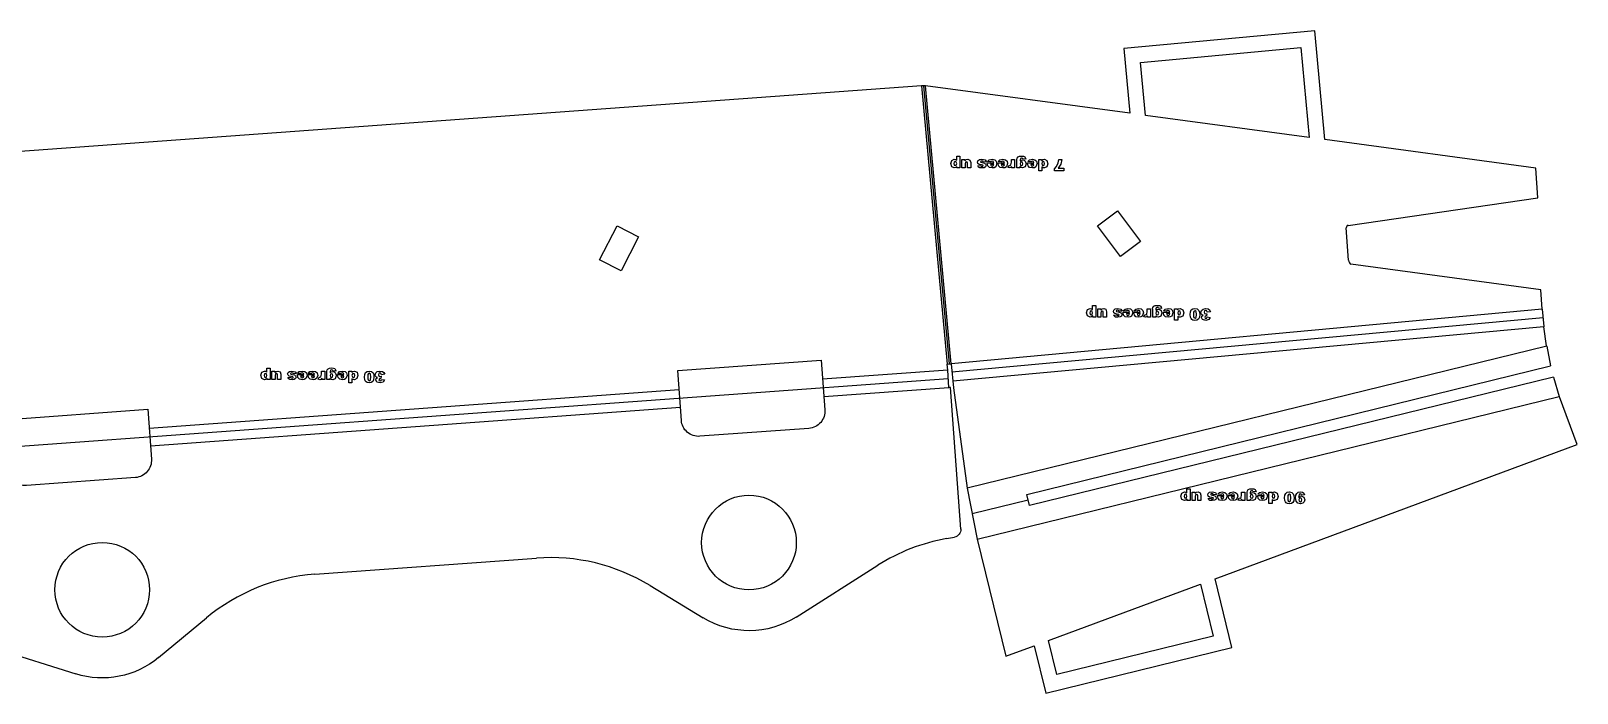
# Model space of a CAD drawing. Header units: millimetres. Extents: x -3 to 980, y -34 to 189.
# Drawn here: x 576.9 to 980.3, y 16 to 188.7 of the extents above; entities that cross this region are included whole.
import ezdxf

# ---------------------------------------------------------------- set-up
doc = ezdxf.new("R2010")
doc.units = ezdxf.units.MM

msp = doc.modelspace()

# ---------------------------------------------------------------- linework, layer by layer
at = {"layer": 'BEND'}
for p, q in [((809.81, 174.44, 0), (816.49, 101.88, 0)), ((971.45, 113.87, 0), (817.22, 99.68, 0)), ((816.27, 97.98, 0), (537.45, 77.62)), ((837.09, 66.37, 0), (822.5, 62.79, 0))]:
    msp.add_line(p, q, dxfattribs=at)
at = {"layer": 'BEND_EXTENT'}
for p, q in [((809.28, 174.43, 0), (815.96, 101.83, 0)), ((817.01, 101.93, 0), (810.34, 174.44, 0)), ((971.24, 116.12, 0), (817.01, 101.93, 0)), ((817.43, 97.43, 0), (971.7, 111.62, 0)), ((972.4, 106.52, 0), (821.19, 69.46, 0)), ((816.11, 100.24, 0), (783.47, 97.86, 0)), ((746.04, 95.12, 0), (607.75, 85.03, 0)), ((783.8, 93.35, 0), (816.44, 95.73, 0)), ((823.81, 56.13, 0), (975.7, 93.36, 0)), ((608.08, 80.51, 0), (746.37, 90.61, 0))]:
    msp.add_line(p, q, dxfattribs=at)
at = {"layer": 'INTERIOR_PROFILES'}
for points in [[(867.73, 166.69), (866.46, 180.53), (908.28, 184.38), (910.44, 160.93)], [(860.4, 141.81), (866.38, 133.79), (861.16, 129.91), (855.19, 137.93)], [(725.3, 128.99), (729.85, 137.9), (735.42, 135.05), (730.88, 126.14)], [(885.42, 30.85), (844.63, 20.85), (842.45, 29.75), (882.09, 44.43)]]:
    msp.add_lwpolyline(points, close=True, dxfattribs=at)
for points in [[(779.9, 85.07), (751.44, 82.99, -0.414214), (746.62, 87.15), (745.67, 100.14), (783.11, 102.87), (784.06, 89.88, -0.414214)], [(575.72, 70.16, -0.414214), (570.9, 74.32), (569.95, 87.31), (607.39, 90.04), (608.34, 77.05, -0.414214), (604.18, 72.23)]]:
    msp.add_lwpolyline(points, format="xyb", close=True, dxfattribs=at)
for centre in [(764.26, 55.28), (595.51, 42.96)]:
    msp.add_circle(centre, 12.35, dxfattribs=at)
at = {"layer": 'OUTER_PROFILES'}
for p, q in [((911.9, 188.73), (862.11, 184.15)), ((914.51, 160.38), (911.9, 188.73)), ((862.11, 184.15), (863.66, 167.24)), ((809.28, 174.43), (537.87, 154.61)), ((810.34, 174.44), (809.28, 174.43)), ((863.66, 167.24), (810.34, 174.44)), ((969.53, 152.95), (914.51, 160.38)), ((970.11, 145.16), (969.53, 152.95)), ((920.57, 138.01), (970.11, 145.16)), ((920.72, 128.95), (920.11, 137.36)), ((970.87, 121.2), (921.31, 127.89)), ((971.24, 116.14), (970.87, 121.2)), ((971.24, 116.14), (971.24, 116.12)), ((971.7, 111.62), (971.7, 111.58)), ((972.39, 106.61), (971.7, 111.58)), ((972.39, 106.61), (972.4, 106.52)), ((815.96, 101.83), (817.01, 101.93)), ((816.11, 100.24), (815.96, 101.83)), ((817.01, 101.93), (817.59, 95.65)), ((836.73, 67.82), (973.44, 101.33)), ((816.44, 95.73), (816.11, 100.24)), ((974.17, 98.42), (837.44, 64.91)), ((816.84, 95.76), (816.44, 95.73)), ((816.84, 95.7), (816.84, 95.76)), ((819.53, 58.81), (816.84, 95.7)), ((817.59, 95.65), (821.19, 69.46)), ((975.7, 93.36), (975.73, 93.26)), ((980.33, 80.83), (975.73, 93.26)), ((885.87, 45.83), (980.33, 80.83)), ((821.19, 69.46), (823.81, 56.13)), ((837.44, 64.91), (836.73, 67.82)), ((815.82, 56.33), (817.89, 56.7)), ((823.81, 56.13), (831.29, 25.61)), ((650.97, 47.01), (708.8, 51.23)), ((776.56, 35.85), (797.9, 49.36)), ((890.26, 27.92), (885.87, 45.83)), ((738.44, 44.07), (752.3, 35.63)), ((610.2, 25.26), (622.69, 35.62)), ((556.16, 31.21), (588.62, 21.01)), ((831.29, 25.61), (838.67, 28.35)), ((838.67, 28.35), (841.7, 16.02)), ((841.7, 16.02), (890.26, 27.92))]:
    msp.add_line(p, q, dxfattribs=at)
for points in [[(971.24, 116.12), (971.7, 111.62)], [(972.4, 106.52), (973.44, 101.33)], [(974.17, 98.42), (975.7, 93.36)]]:
    msp.add_lwpolyline(points, dxfattribs=at)
at = {"layer": 'OUTER_PROFILES', "extrusion": (0, 0, -1)}
for centre, radius, start, end in [((-817.54, 58.67), 2, 175.8235, 259.8319), ((-764.26, 55.28), 23, 237.6606, 301.331), ((-595.51, 42.96), 23, 230.3159, 287.433)]:
    msp.add_arc(centre, radius, start, end, dxfattribs=at)
at = {"layer": 'OUTER_PROFILES'}
for centre, start, end in [((824.65, 7.11), 100.1681, 122.3394), ((712.44, 1.36), 58.669, 94.1765), ((654.61, -2.86), 94.1765, 129.6841)]:
    msp.add_arc(centre, 50, start, end, dxfattribs=at)
for centre, major_axis, ratio, start_param, end_param in [((920.61, 137.43), (0.078, 0.577), 0.858422, 0.239838, 1.810635), ((921.23, 128.88), (0.143, -0.993), 0.498262, 4.571387, 6.142183)]:
    msp.add_ellipse(centre, major_axis=major_axis, ratio=ratio, start_param=start_param, end_param=end_param, dxfattribs=at)
at = {"layer": 'TEXT'}
for p, q in [((818.46, 155), (818.46, 156.03)), ((818.46, 156.03), (819.3, 156.03)), ((818.52, 153.03), (818.52, 153.36)), ((819.3, 156.03), (819.3, 153.03)), ((819.81, 155.21), (820.59, 155.21)), ((819.81, 153.03), (819.81, 155.21)), ((820.59, 155.21), (820.59, 154.86)), ((820.64, 154.08), (820.64, 153.03)), ((821.27, 153.03), (821.27, 154.23)), ((822.11, 154.42), (822.11, 153.03)), ((823.97, 153.57), (824.76, 153.64)), ((826.21, 154.6), (825.38, 154.53)), ((826.44, 154.33), (828.11, 154.33)), ((826.44, 154.23), (826.44, 154.33)), ((827.31, 154.57), (826.49, 154.64)), ((828.11, 153.93), (827.29, 153.93)), ((829.24, 154.33), (830.91, 154.33)), ((829.24, 154.23), (829.24, 154.33)), ((830.1, 154.57), (829.28, 154.64)), ((830.9, 153.93), (830.08, 153.93)), ((831.86, 153.1), (832.12, 153.69)), ((832.73, 154.48), (832.73, 155.21)), ((832.73, 155.21), (833.57, 155.21)), ((832.79, 153.03), (832.79, 153.39)), ((833.57, 155.21), (833.57, 153.03)), ((834.16, 155.09), (834.15, 155.18)), ((834.16, 153.03), (834.16, 155.09)), ((834.94, 153.36), (834.94, 153.03)), ((834.99, 155.14), (834.99, 154.81)), ((836.49, 155.26), (835.68, 155.35)), ((836.93, 154.33), (838.6, 154.33)), ((836.93, 154.23), (836.93, 154.33)), ((837.8, 154.57), (836.98, 154.64)), ((838.6, 153.93), (837.78, 153.93)), ((839.85, 152.21), (839.85, 155.21)), ((839.85, 155.21), (840.63, 155.21)), ((840.63, 155.21), (840.63, 154.89)), ((845.07, 155.21), (845.9, 155.21)), ((819.3, 153.03), (818.52, 153.03)), ((820.64, 153.03), (819.81, 153.03)), ((822.11, 153.03), (821.27, 153.03)), ((833.57, 153.03), (832.79, 153.03)), ((834.94, 153.03), (834.16, 153.03)), ((840.7, 152.21), (839.85, 152.21)), ((840.7, 153.25), (840.7, 152.21)), ((843.97, 152.21), (843.97, 152.77)), ((846.4, 152.21), (843.97, 152.21)), ((844.92, 152.91), (846.4, 152.91)), ((846.4, 152.91), (846.4, 152.21)), ((853.9, 116.06), (853.9, 117.09)), ((853.9, 117.09), (854.74, 117.09)), ((854.74, 117.09), (854.74, 114.09)), ((853.96, 114.09), (853.96, 114.42)), ((854.74, 114.09), (853.96, 114.09)), ((855.25, 116.27), (856.03, 116.27)), ((855.25, 114.09), (855.25, 116.27)), ((856.08, 114.09), (855.25, 114.09)), ((856.03, 116.27), (856.03, 115.92)), ((856.08, 115.14), (856.08, 114.09)), ((856.71, 114.09), (856.71, 115.29)), ((857.55, 114.09), (856.71, 114.09)), ((857.55, 115.48), (857.55, 114.09)), ((859.41, 114.63), (860.2, 114.7)), ((861.65, 115.66), (860.82, 115.59)), ((861.88, 115.39), (863.55, 115.39)), ((861.88, 115.29), (861.88, 115.39)), ((862.75, 115.63), (861.93, 115.7)), ((863.55, 114.99), (862.73, 114.99)), ((864.68, 115.39), (866.35, 115.39)), ((864.68, 115.29), (864.68, 115.39)), ((865.55, 115.63), (864.72, 115.7)), ((866.35, 114.99), (865.52, 114.99)), ((867.3, 114.16), (867.56, 114.75)), ((868.17, 115.54), (868.17, 116.27)), ((868.17, 116.27), (869.01, 116.27)), ((868.23, 114.09), (868.23, 114.45)), ((869.01, 114.09), (868.23, 114.09)), ((869.01, 116.27), (869.01, 114.09)), ((869.6, 116.15), (869.59, 116.24)), ((869.6, 114.09), (869.6, 116.15)), ((870.38, 114.09), (869.6, 114.09)), ((870.38, 114.42), (870.38, 114.09)), ((870.44, 116.2), (870.44, 115.87)), ((871.93, 116.32), (871.12, 116.41)), ((872.38, 115.39), (874.05, 115.39)), ((872.38, 115.29), (872.38, 115.39)), ((873.24, 115.63), (872.42, 115.7)), ((874.04, 114.99), (873.22, 114.99)), ((875.3, 113.27), (875.3, 116.27)), ((875.3, 116.27), (876.08, 116.27)), ((876.14, 113.27), (875.3, 113.27)), ((876.08, 116.27), (876.08, 115.95)), ((876.14, 114.31), (876.14, 113.27)), ((883.71, 114.97), (883.66, 114.38)), ((884.68, 115.48), (883.84, 115.37)), ((883.84, 114.14), (884.63, 113.99)), ((638.44, 99.76), (638.44, 100.79)), ((638.44, 100.79), (639.29, 100.79)), ((638.51, 97.79), (638.51, 98.11)), ((639.29, 97.79), (638.51, 97.79)), ((639.29, 100.79), (639.29, 97.79)), ((639.8, 99.97), (640.57, 99.97)), ((639.8, 97.79), (639.8, 99.97)), ((640.63, 97.79), (639.8, 97.79)), ((640.57, 99.97), (640.57, 99.61)), ((640.63, 98.84), (640.63, 97.79)), ((641.26, 97.79), (641.26, 98.99)), ((642.09, 97.79), (641.26, 97.79)), ((642.09, 99.18), (642.09, 97.79)), ((643.95, 98.33), (644.74, 98.4)), ((646.19, 99.36), (645.36, 99.29)), ((646.43, 99.09), (648.1, 99.09)), ((646.43, 98.99), (646.43, 99.09)), ((647.29, 99.33), (646.47, 99.4)), ((648.09, 98.69), (647.27, 98.69)), ((649.22, 99.09), (650.89, 99.09)), ((649.22, 98.99), (649.22, 99.09)), ((650.09, 99.33), (649.27, 99.4)), ((650.89, 98.69), (650.07, 98.69)), ((651.84, 97.86), (652.1, 98.45)), ((652.72, 99.24), (652.72, 99.97)), ((652.72, 99.97), (653.55, 99.97)), ((652.77, 97.79), (652.77, 98.15)), ((653.55, 97.79), (652.77, 97.79)), ((653.55, 99.97), (653.55, 97.79)), ((654.14, 99.85), (654.14, 99.94)), ((654.14, 97.79), (654.14, 99.85)), ((654.92, 97.79), (654.14, 97.79)), ((654.92, 98.11), (654.92, 97.79)), ((654.98, 99.9), (654.98, 99.57)), ((656.47, 100.02), (655.66, 100.11)), ((656.92, 99.09), (658.59, 99.09)), ((656.92, 98.99), (656.92, 99.09)), ((657.79, 99.33), (656.97, 99.4)), ((658.59, 98.69), (657.77, 98.69)), ((659.84, 96.97), (659.84, 99.97)), ((659.84, 99.97), (660.62, 99.97)), ((660.68, 96.97), (659.84, 96.97)), ((660.62, 99.97), (660.62, 99.65)), ((660.68, 98.01), (660.68, 96.97)), ((668.25, 98.67), (668.21, 98.08)), ((669.22, 99.17), (668.39, 99.06)), ((668.39, 97.83), (669.18, 97.69)), ((878.53, 68.23), (878.53, 69.26)), ((878.53, 69.26), (879.37, 69.26)), ((879.37, 69.26), (879.37, 66.26)), ((878.59, 66.26), (878.59, 66.59)), ((879.37, 66.26), (878.59, 66.26)), ((879.88, 68.44), (880.66, 68.44)), ((879.88, 66.26), (879.88, 68.44)), ((880.71, 66.26), (879.88, 66.26)), ((880.66, 68.44), (880.66, 68.09)), ((880.71, 67.31), (880.71, 66.26)), ((881.34, 66.26), (881.34, 67.46)), ((882.18, 66.26), (881.34, 66.26)), ((882.18, 67.65), (882.18, 66.26)), ((884.04, 66.8), (884.83, 66.87)), ((886.27, 67.83), (885.45, 67.76)), ((886.51, 67.56), (888.18, 67.56)), ((886.51, 67.46), (886.51, 67.56)), ((887.38, 67.8), (886.56, 67.88)), ((888.18, 67.16), (887.36, 67.16)), ((889.3, 67.56), (890.97, 67.56)), ((889.3, 67.46), (889.3, 67.56)), ((890.17, 67.8), (889.35, 67.88)), ((890.97, 67.16), (890.15, 67.16)), ((891.93, 66.33), (892.18, 66.92)), ((892.8, 67.71), (892.8, 68.44)), ((892.8, 68.44), (893.64, 68.44)), ((892.86, 66.26), (892.86, 66.62)), ((893.64, 66.26), (892.86, 66.26)), ((893.64, 68.44), (893.64, 66.26)), ((894.22, 68.32), (894.22, 68.41)), ((894.22, 66.26), (894.22, 68.32)), ((895, 66.26), (894.22, 66.26)), ((895, 66.59), (895, 66.26)), ((895.06, 68.37), (895.06, 68.04)), ((896.55, 68.49), (895.75, 68.58)), ((897, 67.56), (898.67, 67.56)), ((897, 67.46), (897, 67.56)), ((897.87, 67.8), (897.05, 67.88)), ((898.67, 67.16), (897.85, 67.16)), ((899.92, 65.44), (899.92, 68.44)), ((899.92, 68.44), (900.7, 68.44)), ((900.76, 65.44), (899.92, 65.44)), ((900.7, 68.44), (900.7, 68.12)), ((900.76, 66.48), (900.76, 65.44)), ((909.24, 67.76), (908.41, 67.66))]:
    msp.add_line(p, q, dxfattribs=at)
for points in [[(816.91, 154.14), (817.17, 154.97)], [(817.15, 153.32), (816.91, 154.14)], [(817.82, 152.99), (817.15, 153.32)], [(817.17, 154.97), (817.83, 155.26)], [(817.84, 154.51), (817.74, 154.11)], [(817.74, 154.11), (817.84, 153.72)], [(817.83, 155.26), (818.18, 155.19)], [(818.08, 154.63), (817.84, 154.51)], [(817.84, 153.72), (818.09, 153.6)], [(818.36, 154.51), (818.08, 154.63)], [(818.09, 153.6), (818.36, 153.72)], [(818.18, 155.19), (818.46, 155)], [(818.52, 153.36), (818.22, 153.08)], [(818.47, 154.13), (818.36, 154.51)], [(818.36, 153.72), (818.47, 154.13)], [(820.59, 154.86), (820.94, 155.16)], [(820.74, 154.49), (820.64, 154.08)], [(820.98, 154.61), (820.74, 154.49)], [(820.94, 155.16), (821.37, 155.26)], [(821.2, 154.52), (820.98, 154.61)], [(821.27, 154.23), (821.2, 154.52)], [(821.37, 155.26), (821.91, 155.05)], [(821.91, 155.05), (822.11, 154.42)], [(823.9, 154.5), (824.01, 154.87)], [(824, 154.16), (823.9, 154.5)], [(824.17, 153.23), (823.97, 153.57)], [(824.31, 153.92), (824, 154.16)], [(824.01, 154.87), (824.37, 155.15)], [(824.93, 153.79), (824.31, 153.92)], [(824.37, 155.15), (825.03, 155.26)], [(824.73, 154.73), (824.66, 154.6)], [(824.66, 154.6), (824.75, 154.46)], [(824.99, 154.8), (824.73, 154.73)], [(824.75, 154.46), (825.11, 154.37)], [(824.76, 153.64), (824.86, 153.49)], [(824.86, 153.49), (825.1, 153.43)], [(825.29, 153.72), (824.93, 153.79)], [(825.24, 154.74), (824.99, 154.8)], [(825.03, 155.26), (825.88, 155.09)], [(825.1, 153.43), (825.3, 153.48)], [(825.11, 154.37), (825.71, 154.23)], [(825.38, 154.53), (825.24, 154.74)], [(825.37, 153.6), (825.29, 153.72)], [(825.3, 153.48), (825.37, 153.6)], [(825.71, 154.23), (826, 154.01)], [(825.88, 155.09), (826.21, 154.6)], [(826.11, 153.66), (825.99, 153.29)], [(826, 154.01), (826.11, 153.66)], [(826.58, 153.54), (826.44, 154.23)], [(826.49, 154.64), (826.94, 155.11)], [(826.99, 153.13), (826.58, 153.54)], [(826.94, 155.11), (827.71, 155.26)], [(827.29, 153.93), (827.42, 153.58)], [(827.45, 154.71), (827.31, 154.57)], [(827.42, 153.58), (827.7, 153.48)], [(827.69, 154.77), (827.45, 154.71)], [(828, 154.63), (827.69, 154.77)], [(827.7, 153.48), (828.01, 153.64)], [(827.71, 155.26), (828.38, 155.13)], [(828.11, 154.33), (828, 154.63)], [(828.01, 153.64), (828.11, 153.93)], [(828.38, 155.13), (828.8, 154.75)], [(828.96, 154.13), (828.63, 153.3)], [(828.8, 154.75), (828.96, 154.13)], [(829.38, 153.54), (829.24, 154.23)], [(829.28, 154.64), (829.74, 155.11)], [(829.79, 153.13), (829.38, 153.54)], [(829.74, 155.11), (830.5, 155.26)], [(830.08, 153.93), (830.21, 153.58)], [(830.25, 154.71), (830.1, 154.57)], [(830.21, 153.58), (830.49, 153.48)], [(830.48, 154.77), (830.25, 154.71)], [(830.8, 154.63), (830.48, 154.77)], [(830.49, 153.48), (830.81, 153.64)], [(830.5, 155.26), (831.18, 155.13)], [(830.91, 154.33), (830.8, 154.63)], [(830.81, 153.64), (830.9, 153.93)], [(831.18, 155.13), (831.59, 154.75)], [(831.75, 154.13), (831.43, 153.3)], [(831.59, 154.75), (831.75, 154.13)], [(832.12, 153.69), (832.35, 153.63)], [(832.35, 153.63), (832.6, 153.77)], [(832.79, 153.39), (832.56, 153.07)], [(832.6, 153.77), (832.73, 154.48)], [(834.15, 155.18), (834.24, 155.57)], [(834.24, 155.57), (834.47, 155.87)], [(834.47, 155.87), (834.84, 156.04)], [(834.84, 156.04), (835.35, 156.09)], [(835.24, 153.07), (834.94, 153.36)], [(835.08, 155.47), (834.99, 155.14)], [(834.99, 154.81), (835.24, 155.02)], [(835.09, 154.43), (834.99, 154.08)], [(834.99, 154.08), (835.1, 153.71)], [(835.35, 155.57), (835.08, 155.47)], [(835.35, 154.55), (835.09, 154.43)], [(835.1, 153.71), (835.37, 153.59)], [(835.24, 155.02), (835.66, 155.12)], [(835.35, 156.09), (835.9, 156.04), (836.25, 155.89)], [(835.58, 155.5), (835.35, 155.57)], [(835.62, 154.44), (835.35, 154.55)], [(835.37, 153.59), (835.62, 153.7)], [(835.68, 155.35), (835.58, 155.5)], [(835.72, 154.09), (835.62, 154.44)], [(835.62, 153.7), (835.72, 154.09)], [(835.66, 155.12), (836.05, 155.02), (836.36, 154.74)], [(836.25, 155.89), (836.49, 155.37)], [(836.55, 154.02), (836.3, 153.25)], [(836.36, 154.74), (836.55, 154.02)], [(836.49, 155.37), (836.49, 155.26)], [(837.08, 153.54), (836.93, 154.23)], [(836.98, 154.64), (837.44, 155.11)], [(837.49, 153.13), (837.08, 153.54)], [(837.44, 155.11), (838.2, 155.26)], [(837.78, 153.93), (837.91, 153.58)], [(837.95, 154.71), (837.8, 154.57)], [(837.91, 153.58), (838.19, 153.48)], [(838.18, 154.77), (837.95, 154.71)], [(838.5, 154.63), (838.18, 154.77)], [(838.19, 153.48), (838.51, 153.64)], [(838.2, 155.26), (838.88, 155.13)], [(838.6, 154.33), (838.5, 154.63)], [(838.51, 153.64), (838.6, 153.93)], [(838.88, 155.13), (839.29, 154.75)], [(839.45, 154.13), (839.13, 153.3)], [(839.29, 154.75), (839.45, 154.13)], [(840.63, 154.89), (840.93, 155.16)], [(840.8, 154.52), (840.69, 154.11)], [(840.69, 154.11), (840.8, 153.73)], [(841.06, 154.65), (840.8, 154.52)], [(840.8, 153.73), (841.07, 153.61)], [(840.93, 155.16), (841.33, 155.26)], [(841.31, 154.52), (841.06, 154.65)], [(841.07, 153.61), (841.32, 153.73)], [(841.41, 154.13), (841.31, 154.52)], [(841.32, 153.73), (841.41, 154.13)], [(841.33, 155.26), (842.01, 154.92)], [(842.25, 154.1), (841.99, 153.27)], [(842.01, 154.92), (842.25, 154.1)], [(843.97, 152.77), (844.5, 153.39)], [(844.5, 153.39), (844.91, 154.29)], [(844.91, 154.29), (845.07, 155.21)], [(845.59, 153.98), (844.92, 152.91)], [(845.9, 155.21), (845.59, 153.98)], [(818.22, 153.08), (817.82, 152.99)], [(824.48, 153.04), (824.17, 153.23)], [(825.06, 152.99), (824.48, 153.04)], [(825.64, 153.06), (825.06, 152.99)], [(825.99, 153.29), (825.64, 153.06)], [(827.73, 152.99), (826.99, 153.13)], [(828.63, 153.3), (828.24, 153.06), (827.73, 152.99)], [(830.53, 152.99), (829.79, 153.13)], [(831.43, 153.3), (831.04, 153.06), (830.53, 152.99)], [(832.26, 152.99), (831.86, 153.1)], [(832.56, 153.07), (832.26, 152.99)], [(835.66, 152.99), (835.24, 153.07)], [(836.3, 153.25), (835.66, 152.99)], [(838.22, 152.99), (837.49, 153.13)], [(839.13, 153.3), (838.74, 153.06), (838.22, 152.99)], [(840.98, 153.05), (840.7, 153.25)], [(841.33, 152.99), (840.98, 153.05)], [(841.99, 153.27), (841.33, 152.99)], [(869.91, 116.93), (870.28, 117.1)], [(870.28, 117.1), (870.79, 117.15)], [(870.79, 117.15), (871.34, 117.1), (871.69, 116.95)], [(852.35, 115.2), (852.61, 116.03)], [(852.59, 114.38), (852.35, 115.2)], [(853.26, 114.05), (852.59, 114.38)], [(852.61, 116.03), (853.27, 116.32)], [(853.28, 115.57), (853.18, 115.17)], [(853.18, 115.17), (853.29, 114.78)], [(853.67, 114.14), (853.26, 114.05)], [(853.27, 116.32), (853.62, 116.25)], [(853.52, 115.69), (853.28, 115.57)], [(853.29, 114.78), (853.53, 114.66)], [(853.8, 115.57), (853.52, 115.69)], [(853.53, 114.66), (853.8, 114.78)], [(853.62, 116.25), (853.9, 116.06)], [(853.96, 114.42), (853.67, 114.14)], [(853.91, 115.19), (853.8, 115.57)], [(853.8, 114.78), (853.91, 115.19)], [(856.03, 115.92), (856.38, 116.22)], [(856.18, 115.55), (856.08, 115.14)], [(856.42, 115.67), (856.18, 115.55)], [(856.38, 116.22), (856.82, 116.32)], [(856.64, 115.58), (856.42, 115.67)], [(856.71, 115.29), (856.64, 115.58)], [(856.82, 116.32), (857.35, 116.11)], [(857.35, 116.11), (857.55, 115.48)], [(859.34, 115.56), (859.45, 115.93)], [(859.44, 115.22), (859.34, 115.56)], [(859.62, 114.29), (859.41, 114.63)], [(859.75, 114.98), (859.44, 115.22)], [(859.45, 115.93), (859.81, 116.21)], [(859.92, 114.1), (859.62, 114.29)], [(860.37, 114.85), (859.75, 114.98)], [(859.81, 116.21), (860.47, 116.32)], [(860.5, 114.05), (859.92, 114.1)], [(860.17, 115.79), (860.1, 115.66)], [(860.1, 115.66), (860.19, 115.52)], [(860.43, 115.86), (860.17, 115.79)], [(860.19, 115.52), (860.55, 115.43)], [(860.2, 114.7), (860.3, 114.55)], [(860.3, 114.55), (860.54, 114.49)], [(860.73, 114.78), (860.37, 114.85)], [(860.68, 115.8), (860.43, 115.86)], [(860.47, 116.32), (861.32, 116.15)], [(861.09, 114.12), (860.5, 114.05)], [(860.54, 114.49), (860.75, 114.54)], [(860.55, 115.43), (861.15, 115.29)], [(860.82, 115.59), (860.68, 115.8)], [(860.81, 114.66), (860.73, 114.78)], [(860.75, 114.54), (860.81, 114.66)], [(861.43, 114.35), (861.09, 114.12)], [(861.15, 115.29), (861.44, 115.07)], [(861.32, 116.15), (861.65, 115.66)], [(861.55, 114.72), (861.43, 114.35)], [(861.44, 115.07), (861.55, 114.72)], [(862.02, 114.6), (861.88, 115.29)], [(861.93, 115.7), (862.38, 116.17)], [(862.43, 114.19), (862.02, 114.6)], [(862.38, 116.17), (863.15, 116.32)], [(863.17, 114.05), (862.43, 114.19)], [(862.73, 114.99), (862.86, 114.64)], [(862.89, 115.77), (862.75, 115.63)], [(862.86, 114.64), (863.14, 114.54)], [(863.13, 115.83), (862.89, 115.77)], [(863.44, 115.69), (863.13, 115.83)], [(863.14, 114.54), (863.45, 114.7)], [(863.15, 116.32), (863.83, 116.2)], [(864.07, 114.36), (863.68, 114.12), (863.17, 114.05)], [(863.55, 115.39), (863.44, 115.69)], [(863.45, 114.7), (863.55, 114.99)], [(863.83, 116.2), (864.24, 115.81)], [(864.4, 115.19), (864.07, 114.36)], [(864.24, 115.81), (864.4, 115.19)], [(864.82, 114.6), (864.68, 115.29)], [(864.72, 115.7), (865.18, 116.17)], [(865.23, 114.19), (864.82, 114.6)], [(865.18, 116.17), (865.94, 116.32)], [(865.97, 114.05), (865.23, 114.19)], [(865.52, 114.99), (865.65, 114.64)], [(865.69, 115.77), (865.55, 115.63)], [(865.65, 114.64), (865.93, 114.54)], [(865.92, 115.83), (865.69, 115.77)], [(866.24, 115.69), (865.92, 115.83)], [(865.93, 114.54), (866.25, 114.7)], [(865.94, 116.32), (866.62, 116.2)], [(866.87, 114.36), (866.48, 114.12), (865.97, 114.05)], [(866.35, 115.39), (866.24, 115.69)], [(866.25, 114.7), (866.35, 114.99)], [(866.62, 116.2), (867.03, 115.81)], [(867.19, 115.19), (866.87, 114.36)], [(867.03, 115.81), (867.19, 115.19)], [(867.7, 114.05), (867.3, 114.16)], [(867.56, 114.75), (867.79, 114.69)], [(868, 114.13), (867.7, 114.05)], [(867.79, 114.69), (868.04, 114.83)], [(868.23, 114.45), (868, 114.13)], [(868.04, 114.83), (868.17, 115.54)], [(869.59, 116.24), (869.68, 116.63)], [(869.68, 116.63), (869.91, 116.93)], [(870.68, 114.13), (870.38, 114.42)], [(870.54, 115.49), (870.43, 115.14)], [(870.43, 115.14), (870.54, 114.77)], [(870.52, 116.53), (870.44, 116.2)], [(870.44, 115.87), (870.68, 116.08)], [(870.79, 116.63), (870.52, 116.53)], [(870.8, 115.61), (870.54, 115.49)], [(870.54, 114.77), (870.81, 114.65)], [(870.68, 116.08), (871.1, 116.18)], [(871.1, 114.05), (870.68, 114.13)], [(871.03, 116.56), (870.79, 116.63)], [(871.06, 115.5), (870.8, 115.61)], [(870.81, 114.65), (871.07, 114.76)], [(871.12, 116.41), (871.03, 116.56)], [(871.16, 115.15), (871.06, 115.5)], [(871.07, 114.76), (871.16, 115.15)], [(871.1, 116.18), (871.49, 116.08), (871.8, 115.8)], [(871.75, 114.31), (871.1, 114.05)], [(871.69, 116.95), (871.93, 116.43)], [(871.99, 115.08), (871.75, 114.31)], [(871.8, 115.8), (871.99, 115.08)], [(871.93, 116.43), (871.93, 116.32)], [(872.52, 114.6), (872.38, 115.29)], [(872.42, 115.7), (872.88, 116.17)], [(872.93, 114.19), (872.52, 114.6)], [(872.88, 116.17), (873.64, 116.32)], [(873.67, 114.05), (872.93, 114.19)], [(873.22, 114.99), (873.35, 114.64)], [(873.39, 115.77), (873.24, 115.63)], [(873.35, 114.64), (873.63, 114.54)], [(873.62, 115.83), (873.39, 115.77)], [(873.94, 115.69), (873.62, 115.83)], [(873.63, 114.54), (873.95, 114.7)], [(873.64, 116.32), (874.32, 116.2)], [(874.57, 114.36), (874.18, 114.12), (873.67, 114.05)], [(874.05, 115.39), (873.94, 115.69)], [(873.95, 114.7), (874.04, 114.99)], [(874.32, 116.2), (874.73, 115.81)], [(874.89, 115.19), (874.57, 114.36)], [(874.73, 115.81), (874.89, 115.19)], [(876.08, 115.95), (876.37, 116.22)], [(876.24, 115.58), (876.13, 115.17)], [(876.13, 115.17), (876.24, 114.79)], [(876.42, 114.11), (876.14, 114.31)], [(876.5, 115.71), (876.24, 115.58)], [(876.24, 114.79), (876.51, 114.67)], [(876.37, 116.22), (876.78, 116.32)], [(876.77, 114.05), (876.42, 114.11)], [(876.75, 115.58), (876.5, 115.71)], [(876.51, 114.67), (876.76, 114.79)], [(876.86, 115.19), (876.75, 115.58)], [(876.76, 114.79), (876.86, 115.19)], [(877.43, 114.33), (876.77, 114.05)], [(876.78, 116.32), (877.45, 115.98)], [(877.69, 115.16), (877.43, 114.33)], [(877.45, 115.98), (877.69, 115.16)], [(879.41, 114.75), (879.47, 115.45), (879.68, 115.94)], [(879.49, 114.05), (879.41, 114.75)], [(879.6, 113.74), (879.49, 114.05)], [(879.8, 113.49), (879.6, 113.74)], [(879.68, 115.94), (880.06, 116.22), (880.63, 116.32)], [(880.11, 113.29), (879.8, 113.49)], [(880.61, 113.22), (880.11, 113.29)], [(880.28, 115.38), (880.23, 114.78)], [(880.23, 114.78), (880.26, 114.28), (880.34, 113.98)], [(880.42, 115.66), (880.28, 115.38)], [(880.34, 113.98), (880.64, 113.77)], [(880.64, 115.75), (880.42, 115.66)], [(881.55, 113.56), (881.16, 113.3), (880.61, 113.22)], [(880.63, 116.32), (881.24, 116.2)], [(880.93, 115.54), (880.64, 115.75)], [(880.64, 113.77), (880.94, 113.98)], [(881.03, 114.76), (880.93, 115.54)], [(880.94, 113.98), (881.03, 114.76)], [(881.24, 116.2), (881.63, 115.84)], [(881.86, 114.76), (881.78, 114.03), (881.55, 113.56)], [(881.63, 115.84), (881.8, 115.39)], [(881.8, 115.39), (881.86, 114.76)], [(882.2, 115.32), (882.34, 115.82)], [(882.28, 114.96), (882.2, 115.32)], [(882.51, 114.71), (882.28, 114.96)], [(882.34, 115.82), (882.73, 116.19)], [(882.35, 113.99), (882.46, 114.34)], [(882.61, 113.44), (882.35, 113.99)], [(882.46, 114.34), (882.78, 114.61)], [(882.78, 114.61), (882.51, 114.71)], [(883.46, 113.22), (882.61, 113.44)], [(882.73, 116.19), (883.41, 116.32)], [(883.15, 115.69), (883.04, 115.36)], [(883.04, 115.36), (883.14, 115.04)], [(883.14, 115.04), (883.44, 114.92)], [(883.43, 115.81), (883.15, 115.69)], [(883.28, 114.28), (883.17, 114.04)], [(883.17, 114.04), (883.25, 113.82)], [(883.25, 113.82), (883.48, 113.73)], [(883.56, 114.39), (883.28, 114.28)], [(883.41, 116.32), (884.05, 116.22)], [(883.69, 115.71), (883.43, 115.81)], [(883.44, 114.92), (883.71, 114.97)], [(884.25, 113.42), (883.46, 113.22)], [(883.48, 113.73), (883.72, 113.82)], [(883.66, 114.38), (883.56, 114.39)], [(883.84, 115.37), (883.69, 115.71)], [(883.72, 113.82), (883.84, 114.14)], [(884.05, 116.22), (884.44, 115.94)], [(884.63, 113.99), (884.25, 113.42)], [(884.44, 115.94), (884.68, 115.48)], [(636.89, 98.9), (637.15, 99.73)], [(637.13, 98.08), (636.89, 98.9)], [(637.81, 97.74), (637.13, 98.08)], [(637.15, 99.73), (637.81, 100.02)], [(637.82, 99.27), (637.73, 98.87)], [(637.73, 98.87), (637.83, 98.48)], [(637.81, 100.02), (638.16, 99.95)], [(638.21, 97.84), (637.81, 97.74)], [(638.07, 99.39), (637.82, 99.27)], [(637.83, 98.48), (638.08, 98.36)], [(638.34, 99.27), (638.07, 99.39)], [(638.08, 98.36), (638.34, 98.48)], [(638.16, 99.95), (638.44, 99.76)], [(638.51, 98.11), (638.21, 97.84)], [(638.45, 98.89), (638.34, 99.27)], [(638.34, 98.48), (638.45, 98.89)], [(640.57, 99.61), (640.92, 99.92)], [(640.72, 99.25), (640.63, 98.84)], [(640.97, 99.37), (640.72, 99.25)], [(640.92, 99.92), (641.36, 100.02)], [(641.18, 99.28), (640.97, 99.37)], [(641.26, 98.99), (641.18, 99.28)], [(641.36, 100.02), (641.9, 99.81)], [(641.9, 99.81), (642.09, 99.18)], [(643.88, 99.26), (643.99, 99.63)], [(643.99, 98.92), (643.88, 99.26)], [(644.16, 97.99), (643.95, 98.33)], [(643.99, 99.63), (644.35, 99.91)], [(644.3, 98.68), (643.99, 98.92)], [(644.47, 97.8), (644.16, 97.99)], [(644.92, 98.55), (644.3, 98.68)], [(644.35, 99.91), (645.02, 100.02)], [(645.04, 97.74), (644.47, 97.8)], [(644.71, 99.49), (644.64, 99.36)], [(644.64, 99.36), (644.74, 99.22)], [(644.97, 99.56), (644.71, 99.49)], [(644.74, 99.22), (645.1, 99.13)], [(644.74, 98.4), (644.85, 98.25)], [(644.85, 98.25), (645.08, 98.18)], [(645.27, 98.48), (644.92, 98.55)], [(645.22, 99.5), (644.97, 99.56)], [(645.02, 100.02), (645.87, 99.85)], [(645.63, 97.82), (645.04, 97.74)], [(645.08, 98.18), (645.29, 98.23)], [(645.1, 99.13), (645.7, 98.99)], [(645.36, 99.29), (645.22, 99.5)], [(645.35, 98.36), (645.27, 98.48)], [(645.29, 98.23), (645.35, 98.36)], [(645.97, 98.05), (645.63, 97.82)], [(645.7, 98.99), (645.98, 98.77)], [(645.87, 99.85), (646.19, 99.36)], [(646.1, 98.42), (645.97, 98.05)], [(645.98, 98.77), (646.1, 98.42)], [(646.57, 98.29), (646.43, 98.99)], [(646.47, 99.4), (646.93, 99.87)], [(646.98, 97.89), (646.57, 98.29)], [(646.93, 99.87), (647.69, 100.02)], [(647.71, 97.74), (646.98, 97.89)], [(647.27, 98.69), (647.4, 98.34)], [(647.44, 99.47), (647.29, 99.33)], [(647.4, 98.34), (647.68, 98.24)], [(647.67, 99.53), (647.44, 99.47)], [(647.99, 99.39), (647.67, 99.53)], [(647.68, 98.24), (648, 98.4)], [(647.69, 100.02), (648.37, 99.89)], [(648.62, 98.06), (648.23, 97.82), (647.71, 97.74)], [(648.1, 99.09), (647.99, 99.39)], [(648, 98.4), (648.09, 98.69)], [(648.37, 99.89), (648.78, 99.51)], [(648.94, 98.88), (648.62, 98.06)], [(648.78, 99.51), (648.94, 98.88)], [(649.36, 98.29), (649.22, 98.99)], [(649.27, 99.4), (649.72, 99.87)], [(649.77, 97.89), (649.36, 98.29)], [(649.72, 99.87), (650.49, 100.02)], [(650.51, 97.74), (649.77, 97.89)], [(650.07, 98.69), (650.2, 98.34)], [(650.23, 99.47), (650.09, 99.33)], [(650.2, 98.34), (650.48, 98.24)], [(650.47, 99.53), (650.23, 99.47)], [(650.78, 99.39), (650.47, 99.53)], [(650.48, 98.24), (650.79, 98.4)], [(650.49, 100.02), (651.17, 99.89)], [(651.41, 98.06), (651.02, 97.82), (650.51, 97.74)], [(650.89, 99.09), (650.78, 99.39)], [(650.79, 98.4), (650.89, 98.69)], [(651.17, 99.89), (651.58, 99.51)], [(651.74, 98.88), (651.41, 98.06)], [(651.58, 99.51), (651.74, 98.88)], [(652.25, 97.74), (651.84, 97.86)], [(652.1, 98.45), (652.33, 98.39)], [(652.54, 97.83), (652.25, 97.74)], [(652.33, 98.39), (652.59, 98.53)], [(652.77, 98.15), (652.54, 97.83)], [(652.59, 98.53), (652.72, 99.24)], [(654.14, 99.94), (654.23, 100.33)], [(654.23, 100.33), (654.46, 100.63)], [(654.46, 100.63), (654.82, 100.8)], [(654.82, 100.8), (655.33, 100.85)], [(655.23, 97.83), (654.92, 98.11)], [(655.08, 99.19), (654.97, 98.84)], [(654.97, 98.84), (655.08, 98.47)], [(655.07, 100.23), (654.98, 99.9)], [(654.98, 99.57), (655.23, 99.78)], [(655.34, 100.33), (655.07, 100.23)], [(655.34, 99.31), (655.08, 99.19)], [(655.08, 98.47), (655.35, 98.35)], [(655.23, 99.78), (655.64, 99.88)], [(655.65, 97.74), (655.23, 97.83)], [(655.33, 100.85), (655.88, 100.8), (656.23, 100.65)], [(655.57, 100.26), (655.34, 100.33)], [(655.6, 99.2), (655.34, 99.31)], [(655.35, 98.35), (655.61, 98.46)], [(655.66, 100.11), (655.57, 100.26)], [(655.7, 98.85), (655.6, 99.2)], [(655.61, 98.46), (655.7, 98.85)], [(655.64, 99.88), (656.03, 99.78), (656.34, 99.5)], [(656.29, 98.01), (655.65, 97.74)], [(656.23, 100.65), (656.48, 100.13)], [(656.53, 98.78), (656.29, 98.01)], [(656.34, 99.5), (656.53, 98.78)], [(656.48, 100.13), (656.47, 100.02)], [(657.06, 98.29), (656.92, 98.99)], [(656.97, 99.4), (657.42, 99.87)], [(657.47, 97.89), (657.06, 98.29)], [(657.42, 99.87), (658.18, 100.02)], [(658.21, 97.74), (657.47, 97.89)], [(657.77, 98.69), (657.9, 98.34)], [(657.93, 99.47), (657.79, 99.33)], [(657.9, 98.34), (658.17, 98.24)], [(658.17, 99.53), (657.93, 99.47)], [(658.48, 99.39), (658.17, 99.53)], [(658.17, 98.24), (658.49, 98.4)], [(658.18, 100.02), (658.86, 99.89)], [(659.11, 98.06), (658.72, 97.82), (658.21, 97.74)], [(658.59, 99.09), (658.48, 99.39)], [(658.49, 98.4), (658.59, 98.69)], [(658.86, 99.89), (659.27, 99.51)], [(659.44, 98.88), (659.11, 98.06)], [(659.27, 99.51), (659.44, 98.88)], [(660.62, 99.65), (660.92, 99.92)], [(660.78, 99.28), (660.67, 98.87)], [(660.67, 98.87), (660.78, 98.49)], [(660.96, 97.81), (660.68, 98.01)], [(661.05, 99.41), (660.78, 99.28)], [(660.78, 98.49), (661.06, 98.37)], [(660.92, 99.92), (661.32, 100.02)], [(661.32, 97.74), (660.96, 97.81)], [(661.3, 99.28), (661.05, 99.41)], [(661.06, 98.37), (661.3, 98.49)], [(661.4, 98.89), (661.3, 99.28)], [(661.3, 98.49), (661.4, 98.89)], [(661.32, 100.02), (662, 99.68)], [(661.97, 98.03), (661.32, 97.74)], [(662.23, 98.86), (661.97, 98.03)], [(662, 99.68), (662.23, 98.86)], [(663.95, 98.44), (664.02, 99.15), (664.23, 99.64)], [(664.03, 97.74), (663.95, 98.44)], [(664.15, 97.44), (664.03, 97.74)], [(664.34, 97.18), (664.15, 97.44)], [(664.23, 99.64), (664.6, 99.92), (665.18, 100.02)], [(664.66, 96.99), (664.34, 97.18)], [(665.15, 96.92), (664.66, 96.99)], [(664.82, 99.08), (664.78, 98.48)], [(664.78, 98.48), (664.8, 97.98), (664.88, 97.68)], [(664.96, 99.36), (664.82, 99.08)], [(664.88, 97.68), (665.18, 97.47)], [(665.18, 99.45), (664.96, 99.36)], [(666.09, 97.26), (665.7, 97), (665.15, 96.92)], [(665.18, 100.02), (665.79, 99.9)], [(665.47, 99.24), (665.18, 99.45)], [(665.18, 97.47), (665.48, 97.68)], [(665.57, 98.46), (665.47, 99.24)], [(665.48, 97.68), (665.57, 98.46)], [(665.79, 99.9), (666.17, 99.54)], [(666.4, 98.45), (666.32, 97.73), (666.09, 97.26)], [(666.17, 99.54), (666.34, 99.09)], [(666.34, 99.09), (666.4, 98.45)], [(666.74, 99.02), (666.88, 99.52)], [(666.83, 98.66), (666.74, 99.02)], [(667.06, 98.41), (666.83, 98.66)], [(666.88, 99.52), (667.27, 99.89)], [(666.9, 97.68), (667, 98.04)], [(667.16, 97.13), (666.9, 97.68)], [(667, 98.04), (667.32, 98.31)], [(667.32, 98.31), (667.06, 98.41)], [(668.01, 96.92), (667.16, 97.13)], [(667.27, 99.89), (667.95, 100.02)], [(667.69, 99.39), (667.58, 99.06)], [(667.58, 99.06), (667.69, 98.74)], [(667.97, 99.51), (667.69, 99.39)], [(667.69, 98.74), (667.98, 98.62)], [(667.83, 97.98), (667.72, 97.73)], [(667.72, 97.73), (667.8, 97.52)], [(667.8, 97.52), (668.02, 97.43)], [(668.1, 98.09), (667.83, 97.98)], [(667.95, 100.02), (668.6, 99.92)], [(668.24, 99.41), (667.97, 99.51)], [(667.98, 98.62), (668.25, 98.67)], [(668.8, 97.12), (668.01, 96.92)], [(668.02, 97.43), (668.26, 97.52)], [(668.21, 98.08), (668.1, 98.09)], [(668.39, 99.06), (668.24, 99.41)], [(668.26, 97.52), (668.39, 97.83)], [(668.6, 99.92), (668.99, 99.64)], [(669.18, 97.69), (668.8, 97.12)], [(668.99, 99.64), (669.22, 99.17)], [(894.22, 68.41), (894.31, 68.8)], [(894.31, 68.8), (894.54, 69.1)], [(894.54, 69.1), (894.91, 69.27)], [(894.91, 69.27), (895.41, 69.32)], [(895.15, 68.7), (895.06, 68.37)], [(895.42, 68.8), (895.15, 68.7)], [(895.41, 69.32), (895.97, 69.27), (896.31, 69.12)], [(895.65, 68.73), (895.42, 68.8)], [(895.75, 68.58), (895.65, 68.73)], [(896.31, 69.12), (896.56, 68.6)], [(896.56, 68.6), (896.55, 68.49)], [(876.98, 67.37), (877.24, 68.2)], [(877.21, 66.55), (876.98, 67.37)], [(877.89, 66.22), (877.21, 66.55)], [(877.24, 68.2), (877.89, 68.49)], [(877.91, 67.75), (877.81, 67.34)], [(877.81, 67.34), (877.91, 66.95)], [(877.89, 68.49), (878.24, 68.42)], [(878.29, 66.31), (877.89, 66.22)], [(878.15, 67.86), (877.91, 67.75)], [(877.91, 66.95), (878.16, 66.83)], [(878.43, 67.74), (878.15, 67.86)], [(878.16, 66.83), (878.43, 66.95)], [(878.24, 68.42), (878.53, 68.23)], [(878.59, 66.59), (878.29, 66.31)], [(878.53, 67.36), (878.43, 67.74)], [(878.43, 66.95), (878.53, 67.36)], [(880.66, 68.09), (881.01, 68.39)], [(880.81, 67.72), (880.71, 67.31)], [(881.05, 67.84), (880.81, 67.72)], [(881.01, 68.39), (881.44, 68.49)], [(881.26, 67.75), (881.05, 67.84)], [(881.34, 67.46), (881.26, 67.75)], [(881.44, 68.49), (881.98, 68.28)], [(881.98, 68.28), (882.18, 67.65)], [(883.96, 67.73), (884.08, 68.1)], [(884.07, 67.39), (883.96, 67.73)], [(884.24, 66.46), (884.04, 66.8)], [(884.38, 67.15), (884.07, 67.39)], [(884.08, 68.1), (884.43, 68.38)], [(884.55, 66.27), (884.24, 66.46)], [(885, 67.02), (884.38, 67.15)], [(884.43, 68.38), (885.1, 68.49)], [(885.12, 66.22), (884.55, 66.27)], [(884.8, 67.96), (884.73, 67.83)], [(884.73, 67.83), (884.82, 67.69)], [(885.06, 68.03), (884.8, 67.96)], [(884.82, 67.69), (885.18, 67.6)], [(884.83, 66.87), (884.93, 66.72)], [(884.93, 66.72), (885.17, 66.66)], [(885.35, 66.95), (885, 67.02)], [(885.3, 67.97), (885.06, 68.03)], [(885.1, 68.49), (885.95, 68.32)], [(885.71, 66.29), (885.12, 66.22)], [(885.17, 66.66), (885.37, 66.71)], [(885.18, 67.6), (885.78, 67.46)], [(885.45, 67.76), (885.3, 67.97)], [(885.44, 66.83), (885.35, 66.95)], [(885.37, 66.71), (885.44, 66.83)], [(886.06, 66.52), (885.71, 66.29)], [(885.78, 67.46), (886.07, 67.24)], [(885.95, 68.32), (886.27, 67.83)], [(886.18, 66.89), (886.06, 66.52)], [(886.07, 67.24), (886.18, 66.89)], [(886.65, 66.77), (886.51, 67.46)], [(886.56, 67.88), (887.01, 68.34)], [(887.06, 66.36), (886.65, 66.77)], [(887.01, 68.34), (887.77, 68.49)], [(887.8, 66.22), (887.06, 66.36)], [(887.36, 67.16), (887.49, 66.81)], [(887.52, 67.94), (887.38, 67.8)], [(887.49, 66.81), (887.76, 66.71)], [(887.75, 68), (887.52, 67.94)], [(888.07, 67.86), (887.75, 68)], [(887.76, 66.71), (888.08, 66.87)], [(887.77, 68.49), (888.45, 68.37)], [(888.7, 66.53), (888.31, 66.29), (887.8, 66.22)], [(888.18, 67.56), (888.07, 67.86)], [(888.08, 66.87), (888.18, 67.16)], [(888.45, 68.37), (888.86, 67.98)], [(889.03, 67.36), (888.7, 66.53)], [(888.86, 67.98), (889.03, 67.36)], [(889.44, 66.77), (889.3, 67.46)], [(889.35, 67.88), (889.8, 68.34)], [(889.86, 66.36), (889.44, 66.77)], [(889.8, 68.34), (890.57, 68.49)], [(890.59, 66.22), (889.86, 66.36)], [(890.15, 67.16), (890.28, 66.81)], [(890.32, 67.94), (890.17, 67.8)], [(890.28, 66.81), (890.56, 66.71)], [(890.55, 68), (890.32, 67.94)], [(890.87, 67.86), (890.55, 68)], [(890.56, 66.71), (890.88, 66.87)], [(890.57, 68.49), (891.25, 68.37)], [(891.49, 66.53), (891.11, 66.29), (890.59, 66.22)], [(890.97, 67.56), (890.87, 67.86)], [(890.88, 66.87), (890.97, 67.16)], [(891.25, 68.37), (891.66, 67.98)], [(891.82, 67.36), (891.49, 66.53)], [(891.66, 67.98), (891.82, 67.36)], [(892.33, 66.22), (891.93, 66.33)], [(892.18, 66.92), (892.42, 66.86)], [(892.62, 66.3), (892.33, 66.22)], [(892.42, 66.86), (892.67, 67)], [(892.86, 66.62), (892.62, 66.3)], [(892.67, 67), (892.8, 67.71)], [(895.31, 66.3), (895, 66.59)], [(895.06, 68.04), (895.31, 68.25)], [(895.16, 67.66), (895.06, 67.31)], [(895.06, 67.31), (895.17, 66.95)], [(895.42, 67.78), (895.16, 67.66)], [(895.17, 66.95), (895.44, 66.82)], [(895.31, 68.25), (895.72, 68.35)], [(895.73, 66.22), (895.31, 66.3)], [(895.69, 67.67), (895.42, 67.78)], [(895.44, 66.82), (895.69, 66.93)], [(895.79, 67.32), (895.69, 67.67)], [(895.69, 66.93), (895.79, 67.32)], [(895.72, 68.35), (896.12, 68.25), (896.43, 67.97)], [(896.37, 66.48), (895.73, 66.22)], [(896.62, 67.26), (896.37, 66.48)], [(896.43, 67.97), (896.62, 67.26)], [(897.14, 66.77), (897, 67.46)], [(897.05, 67.88), (897.5, 68.34)], [(897.55, 66.36), (897.14, 66.77)], [(897.5, 68.34), (898.27, 68.49)], [(898.29, 66.22), (897.55, 66.36)], [(897.85, 67.16), (897.98, 66.81)], [(898.02, 67.94), (897.87, 67.8)], [(897.98, 66.81), (898.26, 66.71)], [(898.25, 68), (898.02, 67.94)], [(898.56, 67.86), (898.25, 68)], [(898.26, 66.71), (898.57, 66.87)], [(898.27, 68.49), (898.95, 68.37)], [(899.19, 66.53), (898.8, 66.29), (898.29, 66.22)], [(898.67, 67.56), (898.56, 67.86)], [(898.57, 66.87), (898.67, 67.16)], [(898.95, 68.37), (899.36, 67.98)], [(899.52, 67.36), (899.19, 66.53)], [(899.36, 67.98), (899.52, 67.36)], [(900.7, 68.12), (901, 68.39)], [(900.86, 67.75), (900.76, 67.35)], [(900.76, 67.35), (900.87, 66.96)], [(901.04, 66.28), (900.76, 66.48)], [(901.13, 67.88), (900.86, 67.75)], [(900.87, 66.96), (901.14, 66.84)], [(901, 68.39), (901.4, 68.49)], [(901.4, 66.22), (901.04, 66.28)], [(901.38, 67.75), (901.13, 67.88)], [(901.14, 66.84), (901.38, 66.96)], [(901.48, 67.36), (901.38, 67.75)], [(901.38, 66.96), (901.48, 67.36)], [(901.4, 68.49), (902.08, 68.15)], [(902.06, 66.5), (901.4, 66.22)], [(902.31, 67.33), (902.06, 66.5)], [(902.08, 68.15), (902.31, 67.33)], [(904.03, 66.92), (904.1, 67.62), (904.31, 68.11)], [(904.12, 66.22), (904.03, 66.92)], [(904.23, 65.91), (904.12, 66.22)], [(904.42, 65.66), (904.23, 65.91)], [(904.31, 68.11), (904.68, 68.39), (905.26, 68.49)], [(904.74, 65.46), (904.42, 65.66)], [(905.24, 65.39), (904.74, 65.46)], [(904.9, 67.55), (904.86, 66.95)], [(904.86, 66.95), (904.89, 66.45), (904.96, 66.15)], [(905.04, 67.83), (904.9, 67.55)], [(904.96, 66.15), (905.27, 65.94)], [(905.26, 67.92), (905.04, 67.83)], [(906.18, 65.73), (905.79, 65.47), (905.24, 65.39)], [(905.26, 68.49), (905.87, 68.37)], [(905.55, 67.71), (905.26, 67.92)], [(905.27, 65.94), (905.56, 66.15)], [(905.66, 66.93), (905.55, 67.71)], [(905.56, 66.15), (905.66, 66.93)], [(905.87, 68.37), (906.25, 68.01)], [(906.48, 66.93), (906.41, 66.2), (906.18, 65.73)], [(906.25, 68.01), (906.42, 67.56)], [(906.42, 67.56), (906.48, 66.93)], [(906.83, 66.92), (906.92, 67.63), (907.17, 68.11)], [(907, 66.03), (906.83, 66.92)], [(907.43, 65.54), (907, 66.03)], [(907.17, 68.11), (907.58, 68.39), (908.12, 68.49)], [(908.15, 65.39), (907.43, 65.54)], [(907.8, 67.77), (907.68, 67.14)], [(907.68, 67.14), (907.98, 67.37)], [(907.82, 66.79), (907.71, 66.43)], [(907.71, 66.43), (907.83, 66.04)], [(908.11, 67.98), (907.8, 67.77)], [(908.12, 66.92), (907.82, 66.79)], [(907.83, 66.04), (908.13, 65.91)], [(907.98, 67.37), (908.35, 67.44)], [(908.3, 67.91), (908.11, 67.98)], [(908.12, 68.49), (908.69, 68.41)], [(908.4, 66.79), (908.12, 66.92)], [(908.13, 65.91), (908.4, 66.03)], [(908.77, 65.51), (908.15, 65.39)], [(908.41, 67.66), (908.3, 67.91)], [(908.35, 67.44), (909.03, 67.15)], [(908.51, 66.41), (908.4, 66.79)], [(908.4, 66.03), (908.51, 66.41)], [(908.69, 68.41), (909.03, 68.16)], [(909.16, 65.88), (908.77, 65.51)], [(909.03, 68.16), (909.24, 67.76)], [(909.03, 67.15), (909.3, 66.43)], [(909.3, 66.43), (909.16, 65.88)]]:
    msp.add_lwpolyline(points, dxfattribs=at)

doc.saveas('drawing.dxf')
